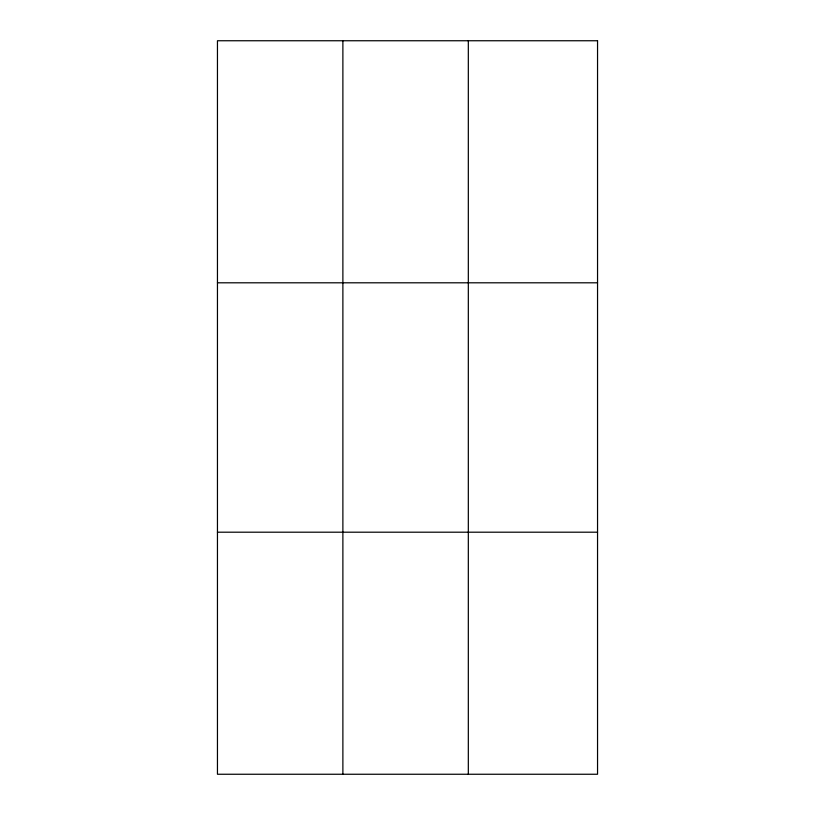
<?xml version="1.0" encoding="UTF-8"?>
<svg xmlns="http://www.w3.org/2000/svg" width="815" height="815" viewBox="0 0 815 815"><rect width="100%" height="100%" fill="white"/><g stroke="black" fill="none" stroke-linecap="round" stroke-linejoin="round"><path stroke-width="1.22" d="M342.881 774.25L342.881 40.75M468.319 774.25L468.319 40.75M217.452 282.805L597.548 282.805M217.452 532.195L597.548 532.195M597.548 40.75L217.452 40.75L217.452 774.25L597.548 774.25L597.548 40.75"/></g></svg>
